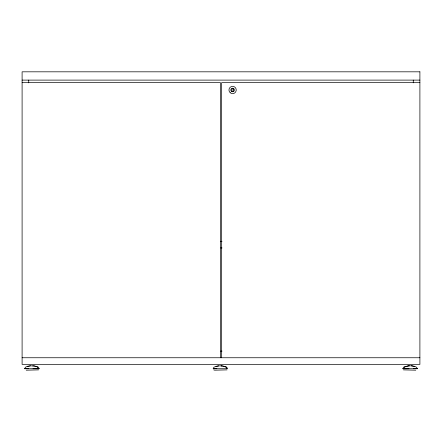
<?xml version="1.0" encoding="UTF-8"?>
<svg xmlns="http://www.w3.org/2000/svg" width="442" height="442" viewBox="0 0 442 442"><rect width="100%" height="100%" fill="white"/><g stroke="black" fill="none" stroke-linecap="round" stroke-linejoin="round"><path stroke-width="0.66" d="M216.862 368.722L213.188 368.716L213.9 367.23C217.486 365.202 221.878 365.622 225.763 366.982L226.763 368.716M404.215 368.716L403.695 368.716L404.695 366.982L409.049 365.81M27.52 366.562L28.089 366.33M215.978 366.562L216.552 366.33M30.277 365.81C30.868 365.932 36.205 365.766 37.305 366.982L38.305 368.716L37.785 368.716M38.614 368.716L39.134 368.716L38.134 366.982L33.901 365.832L32.691 365.915M213.188 368.722L227.591 368.716L226.591 366.982L222.359 365.832L221.149 365.915M38.559 369.882L26.222 370.181M227.017 369.882L214.679 370.181L213.762 369.882M408.22 365.81L403.866 366.982L402.866 368.716L403.386 368.716M30.028 365.832L27.26 366.33L25.443 367.23L24.73 368.716L28.398 368.722M28.647 366.23L30.305 365.932M217.105 366.23L218.762 365.932M22.1 80.107L419.9 80.107M22.1 82.593L220.425 82.593L220.425 357.749M419.9 82.593L221.674 82.593L221.674 357.749M220.657 241.304L222.033 241.304M220.657 247.934L222.033 247.934M220.657 351.119L222.033 351.119M22.1 357.749L419.9 357.749M33.034 368.722L39.134 368.716L24.73 368.722L25.023 368.716M38.012 368.716L38.305 368.716M403.695 368.716L403.988 368.716M416.977 368.716L417.27 368.716L416.557 367.23L414.74 366.33L411.723 365.81M413.601 368.722L417.27 368.716L402.866 368.722L408.966 368.722M415.778 370.181L403.441 369.882M409.309 365.915L408.099 365.832M221.122 365.794L221.53 365.832M411.695 365.932L413.353 366.23M411.972 365.832L408.927 365.832M413.911 366.33L414.48 366.562M413.27 80.107L413.27 82.864M28.73 80.107L28.73 82.864M419.9 71.819L22.1 71.819L22.1 364.379L419.9 364.379L419.9 71.819M233.365 88.925L231.829 88.925L231.829 91.151L233.365 91.151L233.365 88.925M231.702 91.533A1.79 1.79 0 0 0 234.387 89.98A1.79 1.79 0 0 0 231.702 88.433A1.79 1.79 0 0 0 231.702 91.533M230.249 92.776A3.646 3.646 0 0 0 236.188 90.627A3.646 3.646 0 0 0 231.354 86.56A3.646 3.646 0 0 0 230.249 92.776"/></g></svg>
